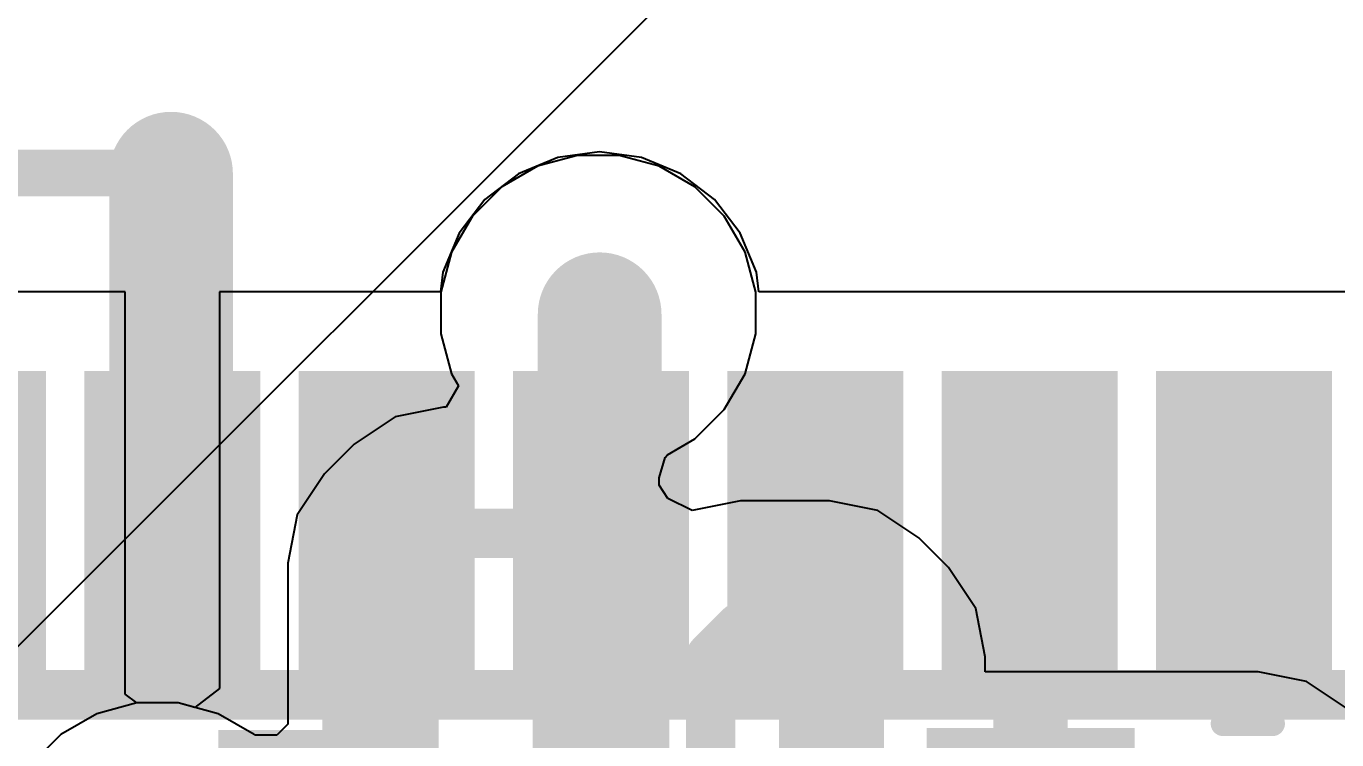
# Model space of a CAD drawing. Header units: millimetres. Extents: x -3 to 5437, y -3 to 5435.
# Drawn here: x 101.65 to 108.38, y 104.08 to 107.74 of the extents above; entities that cross this region are included whole.
import ezdxf

# ---------------------------------------------------------------- set-up
doc = ezdxf.new("R2010")
doc.units = ezdxf.units.MM
for name, color, linetype in [('BottomLayer', 5, 'Continuous'), ('BottomSolder', 6, 'Continuous'), ('TopLayer', 1, 'Continuous'), ('TopOverlay', 2, 'Continuous'), ('TopPaste', 8, 'Continuous'), ('TopSolder', 216, 'Continuous'), ('ViaHoleLayer', 16, 'Continuous')]:
    doc.layers.add(name, color=color, linetype=linetype)
doc.styles.add('Arial', font='', dxfattribs={"height": 0.2})
doc.styles.get('Arial').set_extended_font_data('Arial')

# ---------------------------------------------------------------- blocks, each defined once
blk = doc.blocks.new('DM3BT_DSF_PEJS_62')
at = {"layer": 'TopLayer'}
for points in [[(-3.19999995, 6.75000047), (-3.19999995, 8.15000021), (-2.49999881, 8.15000021), (-2.49999881, 6.75000047)], [(-2.09999961, 6.75000047), (-2.09999961, 8.15000021), (-1.39999847, 8.15000021), (-1.39999847, 6.75000047)], [(-0.9999992699999999, 6.75000047), (-0.9999992699999999, 8.15000021), (-0.2999981299999999, 8.15000021), (-0.29999813, 6.75000047)], [(0.1000010699999999, 6.75000047), (0.1000010700000001, 8.15000021), (0.8000022099999999, 8.15000021), (0.8000022099999999, 6.75000047)], [(1.20000141, 6.75000047), (1.20000141, 8.15000021), (1.90000255, 8.15000021), (1.90000255, 6.75000047)], [(2.30000175, 6.75000047), (2.30000175, 8.15000021), (3.00000289, 8.15000021), (3.00000289, 6.75000047)], [(3.40000209, 6.75000047), (3.40000209, 8.15000021), (4.10000323, 8.15000021), (4.10000323, 6.75000047)]]:
    blk.add_hatch(color=1, dxfattribs=at).paths.add_polyline_path(points)
at = {"layer": 'TopPaste'}
for points in [[(-3.19999995, 6.75000047), (-3.19999995, 8.15000021), (-2.49999881, 8.15000021), (-2.49999881, 6.75000047)], [(-2.09999961, 6.75000047), (-2.09999961, 8.15000021), (-1.39999847, 8.15000021), (-1.39999847, 6.75000047)], [(-0.9999992699999999, 6.75000047), (-0.9999992699999999, 8.15000021), (-0.2999981299999999, 8.15000021), (-0.29999813, 6.75000047)], [(0.1000010699999999, 6.75000047), (0.1000010700000001, 8.15000021), (0.8000022099999999, 8.15000021), (0.8000022099999999, 6.75000047)], [(1.20000141, 6.75000047), (1.20000141, 8.15000021), (1.90000255, 8.15000021), (1.90000255, 6.75000047)], [(2.30000175, 6.75000047), (2.30000175, 8.15000021), (3.00000289, 8.15000021), (3.00000289, 6.75000047)], [(3.40000209, 6.75000047), (3.40000209, 8.15000021), (4.10000323, 8.15000021), (4.10000323, 6.75000047)]]:
    blk.add_hatch(color=8, dxfattribs=at).paths.add_polyline_path(points)
at = {"layer": 'TopSolder'}
for points in [[(-3.30159995, 6.648400469999999), (-3.30159995, 8.25160021), (-2.39839881, 8.25160021), (-2.39839881, 6.648400469999999)], [(-2.20159961, 6.648400469999999), (-2.20159961, 8.25160021), (-1.29839847, 8.25160021), (-1.29839847, 6.648400469999999)], [(-1.10159927, 6.648400469999999), (-1.10159927, 8.25160021), (-0.1983981299999999, 8.25160021), (-0.1983981300000001, 6.648400469999999)], [(-0.001598930000000074, 6.648400469999999), (-0.001598929999999926, 8.25160021), (0.9016022099999998, 8.25160021), (0.9016022099999998, 6.648400469999999)], [(1.09840141, 6.648400469999999), (1.09840141, 8.25160021), (2.00160255, 8.25160021), (2.00160255, 6.648400469999999)], [(2.19840175, 6.648400469999999), (2.19840175, 8.25160021), (3.10160289, 8.25160021), (3.10160289, 6.648400469999999)], [(3.29840209, 6.648400469999999), (3.29840209, 8.25160021), (4.20160323, 8.25160021), (4.20160323, 6.648400469999999)]]:
    blk.add_hatch(color=216, dxfattribs=at).paths.add_polyline_path(points)
at = {"layer": 'TopOverlay', "const_width": 0.127}
for points in [[(-2.7432, 8.4582), (-2.9972, 8.4582)], [(-2.8702, 8.331199999999999), (-2.9972, 8.4582)], [(-2.7432, 8.4582), (-2.8702, 8.331199999999999)]]:
    blk.add_lwpolyline(points, dxfattribs=at)
at = {"layer": 'TopOverlay', "const_width": 0.0635}
for points in [[(-3.02895, 8.4582, 1), (-2.96545, 8.4582, 1)], [(-3.02895, 8.4582, 1), (-2.96545, 8.4582, 1)], [(-2.77495, 8.4582, 1), (-2.71145, 8.4582, 1)], [(-2.77495, 8.4582, 1), (-2.71145, 8.4582, 1)], [(-2.90195, 8.331199999999999, 1), (-2.83845, 8.331199999999999, 1)], [(-2.90195, 8.331199999999999, 1), (-2.83845, 8.331199999999999, 1)]]:
    blk.add_lwpolyline(points, format="xyb", close=True, dxfattribs=at)
blk = doc.blocks.new('SOD_882_87')
at = {"layer": 'TopLayer'}
for points in [[(-0.09999980000000003, -0.4000004699999999), (-0.5999987999999999, -0.4000004699999999), (-0.5999987999999999, 0.4000004699999999), (-0.09999979999999996, 0.4000004699999999)], [(0.6000013399999999, -0.4000004699999999), (0.10000234, -0.4000004699999999), (0.10000234, 0.4000004699999999), (0.6000013399999999, 0.4000004699999999)]]:
    blk.add_hatch(color=1, dxfattribs=at).paths.add_polyline_path(points)
at = {"layer": 'TopOverlay'}
blk.add_hatch(color=2, dxfattribs=at).paths.add_polyline_path([(0.6849262399999999, -0.5334), (1.14212624, -0.5334), (1.14212624, 0.5334), (0.6849262399999999, 0.5334)])
at = {"layer": 'TopPaste'}
for points in [[(-0.09999980000000003, -0.4000004699999999), (-0.5999987999999999, -0.4000004699999999), (-0.5999987999999999, 0.4000004699999999), (-0.09999979999999996, 0.4000004699999999)], [(0.6000013399999999, -0.4000004699999999), (0.10000234, -0.4000004699999999), (0.10000234, 0.4000004699999999), (0.6000013399999999, 0.4000004699999999)]]:
    blk.add_hatch(color=8, dxfattribs=at).paths.add_polyline_path(points)
at = {"layer": 'TopSolder'}
for points in [[(-0.04499864000000007, -0.4550016300000001), (-0.65499996, -0.4550016299999999), (-0.6549999599999999, 0.4550016300000001), (-0.04499863999999992, 0.4550016299999999)], [(0.6550024999999999, -0.4550016300000001), (0.04500117999999993, -0.4550016299999999), (0.04500118000000007, 0.4550016300000001), (0.6550025, 0.4550016299999999)]]:
    blk.add_hatch(color=216, dxfattribs=at).paths.add_polyline_path(points)
at = {"layer": 'TopOverlay', "const_width": 0.127}
for points in [[(-0.6858, 0.4826), (0.6858, 0.4826)], [(-0.6858, 0.4826), (-0.6858, -0.4826)], [(0.6858, 0.4826), (0.6858, -0.4826)], [(-0.6858, -0.4826), (0.6858, -0.4826)]]:
    blk.add_lwpolyline(points, dxfattribs=at)
at = {"layer": 'TopOverlay', "const_width": 0.0635}
for points in [[(-0.71755, 0.4826, 1), (-0.6540499999999999, 0.4826, 1)], [(-0.71755, 0.4826, 1), (-0.6540499999999999, 0.4826, 1)], [(0.6540499999999999, 0.4826, 1), (0.71755, 0.4826, 1)], [(0.6540499999999999, 0.4826, 1), (0.71755, 0.4826, 1)], [(-0.71755, -0.4826, 1), (-0.6540499999999999, -0.4826, 1)], [(-0.71755, -0.4826, 1), (-0.6540499999999999, -0.4826, 1)], [(0.6540499999999999, -0.4826, 1), (0.71755, -0.4826, 1)], [(0.6540499999999999, -0.4826, 1), (0.71755, -0.4826, 1)]]:
    blk.add_lwpolyline(points, format="xyb", close=True, dxfattribs=at)
blk = doc.blocks.new('SOD_882_89')
at = {"layer": 'TopLayer'}
for points in [[(-0.09999980000000003, -0.4000004699999999), (-0.5999987999999999, -0.4000004699999999), (-0.5999987999999999, 0.4000004699999999), (-0.09999979999999996, 0.4000004699999999)], [(0.6000013399999999, -0.4000004699999999), (0.10000234, -0.4000004699999999), (0.10000234, 0.4000004699999999), (0.6000013399999999, 0.4000004699999999)]]:
    blk.add_hatch(color=1, dxfattribs=at).paths.add_polyline_path(points)
at = {"layer": 'TopOverlay'}
blk.add_hatch(color=2, dxfattribs=at).paths.add_polyline_path([(0.6899452799999999, -0.5334), (1.14714528, -0.5334), (1.14714528, 0.5334), (0.6899452799999999, 0.5334)])
at = {"layer": 'TopPaste'}
for points in [[(-0.09999980000000003, -0.4000004699999999), (-0.5999987999999999, -0.4000004699999999), (-0.5999987999999999, 0.4000004699999999), (-0.09999979999999996, 0.4000004699999999)], [(0.6000013399999999, -0.4000004699999999), (0.10000234, -0.4000004699999999), (0.10000234, 0.4000004699999999), (0.6000013399999999, 0.4000004699999999)]]:
    blk.add_hatch(color=8, dxfattribs=at).paths.add_polyline_path(points)
at = {"layer": 'TopSolder'}
for points in [[(-0.04499864000000007, -0.4550016300000001), (-0.65499996, -0.4550016299999999), (-0.6549999599999999, 0.4550016300000001), (-0.04499863999999992, 0.4550016299999999)], [(0.6550024999999999, -0.4550016300000001), (0.04500117999999993, -0.4550016299999999), (0.04500118000000007, 0.4550016300000001), (0.6550025, 0.4550016299999999)]]:
    blk.add_hatch(color=216, dxfattribs=at).paths.add_polyline_path(points)
at = {"layer": 'TopOverlay', "const_width": 0.127}
for points in [[(-0.6858, 0.4826), (0.6858, 0.4826)], [(-0.6858, 0.4826), (-0.6858, -0.4826)], [(0.6858, 0.4826), (0.6858, -0.4826)], [(-0.6858, -0.4826), (0.6858, -0.4826)]]:
    blk.add_lwpolyline(points, dxfattribs=at)
at = {"layer": 'TopOverlay', "const_width": 0.0635}
for points in [[(-0.71755, 0.4826, 1), (-0.6540499999999999, 0.4826, 1)], [(-0.71755, 0.4826, 1), (-0.6540499999999999, 0.4826, 1)], [(0.6540499999999999, 0.4826, 1), (0.71755, 0.4826, 1)], [(0.6540499999999999, 0.4826, 1), (0.71755, 0.4826, 1)], [(-0.71755, -0.4826, 1), (-0.6540499999999999, -0.4826, 1)], [(-0.71755, -0.4826, 1), (-0.6540499999999999, -0.4826, 1)], [(0.6540499999999999, -0.4826, 1), (0.71755, -0.4826, 1)], [(0.6540499999999999, -0.4826, 1), (0.71755, -0.4826, 1)]]:
    blk.add_lwpolyline(points, format="xyb", close=True, dxfattribs=at)

msp = doc.modelspace()

# ---------------------------------------------------------------- hatches: boundary and pattern name
at = {"layer": 'BottomLayer'}
h = msp.add_hatch(color=5, dxfattribs=at)
edge = h.paths.add_edge_path()
edge.add_arc((102.39421736, 106.98785562), 0.2999994, 0, 360)
h = msp.add_hatch(color=5, dxfattribs=at)
edge = h.paths.add_edge_path()
edge.add_arc((104.58740068, 106.2736), 0.2999994, 0, 360)
at = {"layer": 'TopLayer'}
h = msp.add_hatch(color=1, dxfattribs=at)
edge = h.paths.add_edge_path()
edge.add_arc((102.39421736, 106.98785562), 0.2999994, 0, 360)
h = msp.add_hatch(color=1, dxfattribs=at)
edge = h.paths.add_edge_path()
edge.add_arc((104.58740068, 106.2736), 0.2999994, 0, 360)
msp.add_hatch(color=1, dxfattribs=at).paths.add_polyline_path([(104.25103356, 103.7336), (104.95103724, 103.7336), (104.95103724, 104.82815204), (104.25103356, 104.82815204)])
at = {"layer": 'ViaHoleLayer'}
h = msp.add_hatch(color=16, dxfattribs=at)
edge = h.paths.add_edge_path()
edge.add_arc((102.39421736, 106.98785562), 0.1499997, 0, 360)
h = msp.add_hatch(color=16, dxfattribs=at)
edge = h.paths.add_edge_path()
edge.add_arc((104.58740068, 106.2736), 0.1499997, 0, 360)

# ---------------------------------------------------------------- linework, layer by layer
at = {"layer": 'BottomLayer'}
for p, q in [((104.48102548, 107.0815994), (104.27552424, 107.02653474)), ((104.69377588, 107.0815994), (104.48102548, 107.0815994)), ((104.89927712, 107.02653474), (104.69377588, 107.0815994)), ((104.27552424, 107.02653474), (104.09127772, 106.92015954)), ((105.08352364, 106.92015954), (104.89927712, 107.02653474)), ((104.09127772, 106.92015954), (103.94084114, 106.76972296)), ((105.23396022, 106.76972296), (105.08352364, 106.92015954)), ((103.94084114, 106.76972296), (103.83446594, 106.58547644)), ((105.34033542, 106.58547644), (105.23396022, 106.76972296)), ((103.83446594, 106.58547644), (103.77940128, 106.3799752)), ((105.39540008, 106.3799752), (105.34033542, 106.58547644)), ((103.77940128, 106.3799752), (103.77940128, 106.1672248)), ((105.39540008, 106.1672248), (105.39540008, 106.3799752)), ((103.77940128, 106.1672248), (103.83446594, 105.96172356)), ((105.34033542, 105.96172356), (105.39540008, 106.1672248)), ((103.83446594, 105.96172356), (103.8700361, 105.90011586)), ((105.23396022, 105.77747704), (105.34033542, 105.96172356)), ((103.8700361, 105.90011586), (103.8065361, 105.79012878)), ((103.79272104, 105.79012878), (103.54495674, 105.74084516)), ((103.8065361, 105.79012878), (103.79272104, 105.79012878)), ((105.08352364, 105.62704046), (105.23396022, 105.77747704)), ((103.54495674, 105.74084516), (103.33491144, 105.60049746)), ((104.94231996, 105.54551662), (105.08352364, 105.62704046)), ((103.33491144, 105.60049746), (103.18251144, 105.44809746)), ((104.8994092, 105.42782064), (104.93074518, 105.53179554)), ((104.93074518, 105.53179554), (104.94231996, 105.54551662)), ((103.18251144, 105.44809746), (103.04216374, 105.23805216)), ((104.89946254, 105.38923296), (104.8994092, 105.42782064)), ((104.94419448, 105.32228618), (104.89946254, 105.38923296)), ((105.06895928, 105.2596066), (104.94419448, 105.32228618)), ((105.31672104, 105.30889022), (105.06895928, 105.2596066)), ((105.77392104, 105.30889022), (105.31672104, 105.30889022)), ((106.02168534, 105.2596066), (105.77392104, 105.30889022)), ((103.04216374, 105.23805216), (102.99288012, 104.99028786)), ((106.23173064, 105.1192589), (106.02168534, 105.2596066)), ((106.38413064, 104.9668589), (106.23173064, 105.1192589)), ((102.99288012, 104.99028786), (102.99288012, 104.16361438)), ((106.52447834, 104.7568136), (106.38413064, 104.9668589)), ((106.57376196, 104.5090493), (106.52447834, 104.7568136)), ((106.57376196, 104.43271468), (106.57376196, 104.5090493)), ((107.97517648, 104.43271468), (106.57376196, 104.43271468)), ((108.22294078, 104.38343106), (107.97517648, 104.43271468)), ((108.43298608, 104.24308336), (108.22294078, 104.38343106)), ((102.2186678, 104.27249656), (102.01316656, 104.2174319)), ((102.4314182, 104.27249656), (102.2186678, 104.27249656)), ((102.63691944, 104.2174319), (102.4314182, 104.27249656)), ((102.01316656, 104.2174319), (101.82892004, 104.1110567)), ((102.82116596, 104.1110567), (102.63691944, 104.2174319)), ((102.99288012, 104.16361438), (102.93698488, 104.10771914)), ((101.82892004, 104.1110567), (101.67848346, 103.96062012)), ((102.82450352, 104.10771914), (102.82116596, 104.1110567)), ((102.93698488, 104.10771914), (102.82450352, 104.10771914))]:
    msp.add_line(p, q, dxfattribs=at)
at = {"layer": 'BottomLayer', "const_width": 0.254}
for points in [[(103.64032104, 104.99028786), (103.79272104, 105.14268786)], [(103.79272104, 105.14268786), (104.24992104, 105.14268786)], [(104.24992104, 105.14268786), (104.40232104, 104.99028786)], [(103.64032104, 103.8954361), (103.64032104, 104.99028786)], [(104.40232104, 103.93767376), (104.40232104, 104.99028786)], [(105.16432104, 104.5090493), (105.31672104, 104.6614493)], [(105.31672104, 104.6614493), (105.77392104, 104.6614493)], [(105.77392104, 104.6614493), (105.92632104, 104.5090493)], [(105.16432104, 103.93767376), (105.16432104, 104.5090493)], [(105.92632104, 103.93767376), (105.92632104, 104.5090493)]]:
    msp.add_lwpolyline(points, dxfattribs=at)
at = {"layer": 'BottomLayer', "const_width": 0.127}
for points in [[(103.72922104, 105.14268786, 1), (103.85622104, 105.14268786, 1)], [(103.72922104, 105.14268786, 1), (103.85622104, 105.14268786, 1)], [(104.18642104, 105.14268786, 1), (104.31342104, 105.14268786, 1)], [(104.18642104, 105.14268786, 1), (104.31342104, 105.14268786, 1)], [(103.57682104, 104.99028786, 1), (103.70382104, 104.99028786, 1)], [(103.57682104, 104.99028786, 1), (103.70382104, 104.99028786, 1)], [(104.33882104, 104.99028786, 1), (104.46582104, 104.99028786, 1)], [(104.33882104, 104.99028786, 1), (104.46582104, 104.99028786, 1)], [(105.25322104, 104.6614493, 1), (105.38022104, 104.6614493, 1)], [(105.25322104, 104.6614493, 1), (105.38022104, 104.6614493, 1)], [(105.71042104, 104.6614493, 1), (105.83742104, 104.6614493, 1)], [(105.71042104, 104.6614493, 1), (105.83742104, 104.6614493, 1)], [(105.10082104, 104.5090493, 1), (105.22782104, 104.5090493, 1)], [(105.10082104, 104.5090493, 1), (105.22782104, 104.5090493, 1)], [(105.86282104, 104.5090493, 1), (105.98982104, 104.5090493, 1)], [(105.86282104, 104.5090493, 1), (105.98982104, 104.5090493, 1)]]:
    msp.add_lwpolyline(points, format="xyb", close=True, dxfattribs=at)
at = {"layer": 'BottomSolder'}
msp.add_line((0.3381324199999999, 3.382035399999999), (5436.900774639999, 5435.16615022), dxfattribs=at)
at = {"layer": 'TopLayer'}
for p, q in [((104.59421804, 107.0994048), (104.37871936, 107.071033)), ((104.80971672, 107.071033), (104.59421804, 107.0994048)), ((104.37871936, 107.071033), (104.17790696, 106.98785562)), ((105.01052912, 106.98785562), (104.80971672, 107.071033)), ((104.17790696, 106.98785562), (104.00546636, 106.85553432)), ((105.18296972, 106.85553432), (105.01052912, 106.98785562)), ((104.00546636, 106.85553432), (103.87314506, 106.68309372)), ((105.31529102, 106.68309372), (105.18296972, 106.85553432)), ((103.87314506, 106.68309372), (103.78996768, 106.48228132)), ((105.3984684, 106.48228132), (105.31529102, 106.68309372)), ((103.78996768, 106.48228132), (103.77682826, 106.38247202)), ((105.41160782, 106.38247202), (105.3984684, 106.48228132)), ((102.15903368, 106.38247202), (99.34303728, 106.38247202)), ((102.15903368, 104.3182572), (102.15903368, 106.38247202)), ((103.77682826, 106.38247202), (102.64303576, 106.38247202)), ((102.64303576, 106.38247202), (102.64303576, 104.34727416)), ((108.75903572, 106.38247202), (105.41160782, 106.38247202)), ((102.64303576, 104.34727416), (102.51603322, 104.24982452)), ((102.21867034, 104.27249656), (102.15903368, 104.3182572)), ((102.4314182, 104.27249656), (102.21867034, 104.27249656)), ((102.51603322, 104.24982452), (102.4314182, 104.27249656))]:
    msp.add_line(p, q, dxfattribs=at)
for points, const_width in [([(102.39421736, 105.18129078), (102.39421736, 106.98785562)], 0.635), ([(104.59421804, 105.18129078), (104.59421804, 106.26678264)], 0.635), ([(103.36203356, 103.63431394), (103.36203356, 105.16247192)], 0.3809999999999999), ([(103.48903356, 105.16247192), (103.50103506, 105.17447342)], 0.3809999999999999), ([(105.70103574, 105.17447342), (105.7059354, 105.16957376)], 0.3809999999999999), ([(105.7059354, 101.58161802), (105.7059354, 105.16957376)], 0.3809999999999999), ([(106.80103608, 105.17447342), (106.80593574, 105.16957376)], 0.3809999999999999), ([(106.80593574, 103.4496661), (106.80593574, 105.16957376)], 0.3809999999999999), ([(102.39421736, 105.18129078), (102.40103472, 105.17447342)], 0.254)]:
    msp.add_lwpolyline(points, dxfattribs=dict(at, const_width=const_width))
for points, const_width in [([(102.23546736, 106.98785562, 1), (102.55296736, 106.98785562, 1)], 0.3175), ([(104.43546804, 106.26678264, 1), (104.75296804, 106.26678264, 1)], 0.3175), ([(102.23546736, 105.18129078, 1), (102.55296736, 105.18129078, 1)], 0.3175), ([(104.43546804, 105.18129078, 1), (104.75296804, 105.18129078, 1)], 0.3175), ([(103.26678356, 105.16247192, 1), (103.45728356, 105.16247192, 1)], 0.1905), ([(103.39378356, 105.16247192, 1), (103.58428356, 105.16247192, 1)], 0.1905), ([(103.40578506, 105.17447342, 1), (103.59628506, 105.17447342, 1)], 0.1905), ([(105.60578574, 105.17447342, 1), (105.79628574, 105.17447342, 1)], 0.1905), ([(105.6106854, 105.16957376, 1), (105.8011854, 105.16957376, 1)], 0.1905), ([(105.6106854, 105.16957376, 1), (105.8011854, 105.16957376, 1)], 0.1905), ([(106.70578608, 105.17447342, 1), (106.89628608, 105.17447342, 1)], 0.1905), ([(106.71068574, 105.16957376, 1), (106.90118574, 105.16957376, 1)], 0.1905), ([(106.71068574, 105.16957376, 1), (106.90118574, 105.16957376, 1)], 0.1905), ([(102.33071736, 105.18129078, 1), (102.45771736, 105.18129078, 1)], 0.127), ([(102.33753472, 105.17447342, 1), (102.46453472, 105.17447342, 1)], 0.127)]:
    msp.add_lwpolyline(points, format="xyb", close=True, dxfattribs=dict(at, const_width=const_width))
at = {"layer": 'TopOverlay', "const_width": 0.254}
msp.add_lwpolyline([(99.314, 104.31420336), (108.585, 104.31420336)], dxfattribs=at)
at = {"layer": 'TopSolder'}
msp.add_line((0.3381324199999999, 3.38204302), (5436.900774639999, 5435.16615022), dxfattribs=at)

# ---------------------------------------------------------------- block references
for name, p, rotation in [('DM3BT_DSF_PEJS_62', (105.05103704, 112.62447376), 180), ('SOD_882_89', (106.807, 102.997), 90), ('SOD_882_87', (103.17081982, 102.99149836), 90)]:
    msp.add_blockref(name, p, dxfattribs=dict(rotation=rotation))

# ---------------------------------------------------------------- texts
at = {"layer": 'TopOverlay', "style": 'Arial'}
msp.add_text('SD SLOT', height=2.159, rotation=360, dxfattribs=at).set_placement((89.33179999999999, 104.9526984))

doc.saveas('drawing.dxf')
